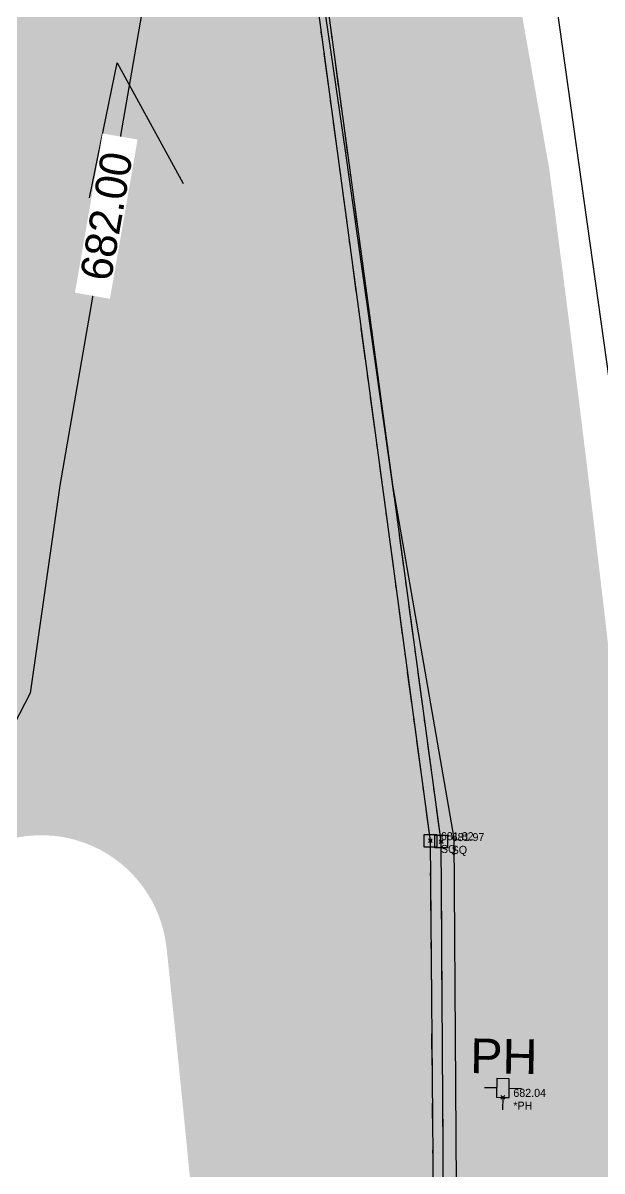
# Model space of a CAD drawing. Extents: x 350769 to 354978, y 6304672 to 6307963.
# Drawn here: x 352790.06 to 352799.26, y 6305570.64 to 6305588.86 of the extents above; entities that cross this region are included whole.
import ezdxf

# ---------------------------------------------------------------- set-up
doc = ezdxf.new("R2010")
doc.units = 0
doc.header["$PDMODE"] = 35
doc.header["$PDSIZE"] = 0.03
doc.linetypes.add('CONTINUOS', pattern=[0])
doc.linetypes.add('JPG_DASHDOT', pattern=[1, 0.5, -0.25, 0, -0.25])
doc.layers.get('0').update_dxf_attribs({"linetype": 'CONTINUOUS'})
for name, color, linetype in [('03_S2_Pav ext_Borde vereda', 7, 'CONTINUOUS'), ('1-PAVIMENTO', 161, 'CONTINUOUS'), ('1-SEÑALETICA', 2, 'CONTINUOUS'), ('1-SOLERA', 212, 'CONTINUOUS'), ('C-TINN', 5, 'CONTINUOUS'), ('C-TOPO-MAJR', 9, 'CONTINUOUS'), ('C-TOPO-MINR', 8, 'CONTINUOUS'), ('TOP-URB-SOLERAS', 2, 'JPG_DASHDOT'), ('V-NODE DIC 2005', 4, 'CONTINUOUS'), ('V-NODE-TEXT DIC 2005', 2, 'CONTINUOUS'), ('Z-CR', 253, 'CONTINUOUS'), ('Z-PH', 253, 'CONTINUOUS')]:
    doc.layers.add(name, color=color, linetype=linetype)
doc.layers.add('0_ASD_TOPOGRAFIA_ELEMENTOS', color=7, linetype='CONTINUOS', lineweight=5, true_color=0xbdbdbd)
doc.styles.add('A', font='arial.ttf', dxfattribs={"height": 2})

# ---------------------------------------------------------------- blocks, each defined once
blk = doc.blocks.new('PH')
at = {"layer": 'Z-PH'}
for p, q in [((-0.09842519683297724, 0.2952755903825164), (-0.09842519683297724, 0)), ((0.0984251968911849, 0.2952755903825164), (-0.09842519683297724, 0.2952755903825164)), ((0.0984251968911849, 0), (0.0984251968911849, 0.2952755903825164)), ((-0.09842519683297724, 0.1476377956569195), (-0.2952755905280355, 0.1476377956569195)), ((-0.09842519683297724, 0), (-0.009842519685037132, 0)), ((0.009842519685037132, 0), (0.0984251968911849, 0)), ((0.0984251968911849, 0.1476377956569195), (0.2952755905862432, 0.1476377956569195)), ((0, -0.009842519685037132), (0, -0.1968503938987851))]:
    blk.add_line(p, q, dxfattribs=at)
blk.add_circle((0, 0), 0.009842519685039264, dxfattribs=at)
at = {"layer": 'Z-PH', "style": 'A'}
blk.add_text('PH', height=0.55, dxfattribs=at).set_placement((-0.5268035441258689, 0.3771363715350162))
blk = doc.blocks.new('A$C00085B3A')
at = {"layer": '1-SEÑALETICA'}
blk.add_hatch(color=256, dxfattribs=at).paths.add_polyline_path([(0.9985761758434819, 1.407582520229766), (0.6211041606866274, 1.281347827388345), (0.47647422657883, 2.848412895855745), (0.2501309543677053, 2.827611231407332), (0.3941543264481879, 1.26049041796648), (2.781234798021615e-09, 1.315807342615699), (0.6244307363331245, 5.093841082270956e-08)])
for p, q in [((0.9985761758434819, 1.407582520229653), (0.624430736334034, 5.093750132800778e-08)), ((0.624430736334034, 5.093750132800778e-08), (2.781234798021615e-09, 1.315807342615813))]:
    blk.add_line(p, q, dxfattribs=at)
blk = doc.blocks.new('*U1327')
at = {"color": 0, "linetype": 'ByBlock', "lineweight": -2, "transparency": 16777216}
blk.add_point((0, 0), dxfattribs=at)
blk = doc.blocks.new('*U2086', base_point=(352796.594, 6305575.826))
at = {"layer": 'V-NODE-TEXT DIC 2005', "linetype": 'ByBlock', "char_height": 0.127}
for s, insert, attachment_point in [('681.82', (352796.7607893219, 6305575.896710678), 4), ('SQ', (352796.7607893219, 6305575.758210679), 1)]:
    blk.add_mtext(s, dxfattribs=dict(at, insert=insert, attachment_point=attachment_point))
blk = doc.blocks.new('*U2087', base_point=(352796.594, 6305575.826))
at = {"layer": 'V-NODE-TEXT DIC 2005', "color": 2, "lineweight": -2}
blk.add_blockref('*U2086', (352796.594, 6305575.826), dxfattribs=at)
blk = doc.blocks.new('*U2084', base_point=(352796.765, 6305575.812))
at = {"layer": 'V-NODE-TEXT DIC 2005', "linetype": 'ByBlock', "char_height": 0.127}
for s, insert, attachment_point in [('681.97', (352796.9317893219, 6305575.882710678), 4), ('SQ', (352796.9317893219, 6305575.744210678), 1)]:
    blk.add_mtext(s, dxfattribs=dict(at, insert=insert, attachment_point=attachment_point))
blk = doc.blocks.new('*U2085', base_point=(352796.765, 6305575.812))
at = {"layer": 'V-NODE-TEXT DIC 2005', "color": 2, "lineweight": -2}
blk.add_blockref('*U2084', (352796.765, 6305575.812), dxfattribs=at)
blk = doc.blocks.new('*U1450', base_point=(352797.745, 6305571.754))
at = {"layer": 'V-NODE-TEXT DIC 2005', "linetype": 'ByBlock', "char_height": 0.127}
for s, insert, attachment_point in [('682.04', (352797.9117893219, 6305571.824710677), 4), ('*PH', (352797.9117893219, 6305571.686210678), 1)]:
    blk.add_mtext(s, dxfattribs=dict(at, insert=insert, attachment_point=attachment_point))
blk = doc.blocks.new('*U1451', base_point=(352797.745, 6305571.754))
at = {"layer": 'V-NODE-TEXT DIC 2005', "color": 2, "lineweight": -2}
blk.add_blockref('*U1450', (352797.745, 6305571.754), dxfattribs=at)
blk = doc.blocks.new('TOPOGRAFIA')
at = {"layer": '1-PAVIMENTO', "color": 9, "true_color": 0xbdbdbd}
for p, q in [((390796.5362089466, 6302575.881636893), (390794.7303985776, 6302589.25799996)), ((390796.6113239437, 6302566.820301465), (390796.5362089466, 6302575.881636893))]:
    blk.add_line(p, q, dxfattribs=at)
at = {"layer": '1-SOLERA', "color": 9, "true_color": 0xbdbdbd, "flags": 128}
for points in [[(390796.7070127036, 6302575.867922791), (390794.8946949296, 6302589.212385174)], [(390796.7663361589, 6302566.819839804), (390796.7070127036, 6302575.867922791)]]:
    blk.add_lwpolyline(points, dxfattribs=at)
at = {"layer": 'C-TINN', "color": 9, "linetype": 'Continuous', "lineweight": -3, "true_color": 0xbdbdbd}
for points, elevation in [([(390796.4362086992, 6302575.781636704), (390796.4362086992, 6302575.981636703), (390796.6362086991, 6302575.981636703), (390796.6362086991, 6302575.781636704), (390796.4362086992, 6302575.781636704)], 681.8199999999999), ([(390796.6070128351, 6302575.767922937), (390796.6070128351, 6302575.967922936), (390796.8070128351, 6302575.967922936), (390796.8070128351, 6302575.767922937), (390796.6070128351, 6302575.767922937)], 681.9699999999999)]:
    blk.add_lwpolyline(points, dxfattribs=dict(at, elevation=elevation))
for p in [(390796.5362086992, 6302575.881636703, 681.8199999999999), (390796.7070128351, 6302575.867922937, 681.9699999999999)]:
    blk.add_point(p, dxfattribs=at)
at = {"layer": 'C-TOPO-MAJR', "color": 9, "linetype": 'Continuous', "lineweight": -3, "true_color": 0xbdbdbd, "elevation": 682.5}
blk.add_lwpolyline([(390797.0679932256, 6302608.348428818), (390796.4993810783, 6302605.328562664), (390797.0436836688, 6302602.229837954), (390797.8300461773, 6302593.142957944), (390798.4109038552, 6302590.03658669), (390799.8104150823, 6302580.087762668), (390800.3752008628, 6302576.837838011), (390800.3882869641, 6302574.841937402), (390802.9340270864, 6302565.944598275)], dxfattribs=at)
at = {"layer": 'C-TOPO-MINR', "color": 9, "linetype": 'Continuous', "lineweight": -3, "true_color": 0xbdbdbd, "elevation": 682}
blk.add_lwpolyline([(390796.9713525589, 6302567.273921154), (390796.9146461196, 6302575.92282379), (390795.930305188, 6302581.586978193), (390795.1931520296, 6302586.788612748), (390794.8399296169, 6302589.227589987), (390794.1841559696, 6302593.78766642), (390793.4449892227, 6302598.835175714), (390792.2031883769, 6302590.461283528), (390790.6491224837, 6302581.516016076), (390790.1782959627, 6302578.222610046), (390789.2187247854, 6302576.378505845), (390786.338893407, 6302576.194610486), (390783.8119450014, 6302578.012654962), (390783.2602531736, 6302578.414278979), (390781.4223222815, 6302591.415938095), (390781.2560093319, 6302592.59533204), (390781.1631280159, 6302593.233776075), (390780.9521269177, 6302594.693913359), (390778.3584153257, 6302599.395902213), (390777.0878932395, 6302605.319188674), (390774.9764916946, 6302611.838790029)], dxfattribs=at)
at = {"layer": 'V-NODE DIC 2005', "color": 9, "lineweight": -2, "true_color": 0xbdbdbd, "rotation": 359.9963883938062}
for p in [(390796.5360626993, 6302575.881638712), (390796.7070618165, 6302575.867627934), (390797.6868060209, 6302571.809566168)]:
    blk.add_blockref('*U1327', p, dxfattribs=at)
at = {"layer": 'V-NODE-TEXT DIC 2005', "color": 9, "lineweight": -2, "true_color": 0xbdbdbd, "rotation": 359.9963883938062}
for name, p in [('*U2087', (390796.5360626993, 6302575.881638712)), ('*U2085', (390796.7070618165, 6302575.867627934)), ('*U1451', (390797.6868060209, 6302571.809566168))]:
    blk.add_blockref(name, p, dxfattribs=at)
at = {"layer": 'Z-CR', "color": 9, "true_color": 0xbdbdbd, "xscale": 1.499999999989656, "yscale": 1.499999999989656, "zscale": 1.499999999989656, "rotation": 183.3319681098876}
blk.add_blockref('A$C00085B3A', (390792.4964822663, 6302588.276883909), dxfattribs=at)
at = {"layer": 'Z-PH', "color": 9, "true_color": 0xbdbdbd, "rotation": 359.090101839884}
blk.add_blockref('PH', (390797.6866938907, 6302571.809853697), dxfattribs=at)
at = {"layer": 'C-TOPO-MINR', "color": 9, "linetype": 'Continuous', "lineweight": -3, "true_color": 0xbdbdbd, "insert": (390791.3916657125, 6302585.790125563, 682), "char_height": 0.5, "width": 2.50095238095238, "attachment_point": 5, "rotation": 80.14434462840792, "bg_fill": 3, "box_fill_scale": 1.0635, "bg_fill_color": 256, "bg_fill_true_color": 13158600, "bg_fill_transparency": 0}
blk.add_mtext('682.00', dxfattribs=at)

msp = doc.modelspace()

# ---------------------------------------------------------------- hatches: boundary and pattern name
at = {"layer": '03_S2_Pav ext_Borde vereda'}
h = msp.add_hatch(dxfattribs=at)
h.set_pattern_fill('DOTS', color=256, scale=0.2)
h.set_pattern_definition([(0, (0, 0), (0.079375, 0.15875), [0, -0.15875])])
edge = h.paths.add_edge_path()
edge.add_arc((352748.807107874, 6305741.269405212), 0.5999999997963799, 191.9514691490308, 355.6454640378288, ccw=False)
edge.add_arc((352792.1656155872, 6305750.44716257), 44.91919923949852, 191.6658296357323, 191.9514692418356, ccw=False)
edge.add_line((352748.1742863798, 6305741.364353815), (352741.2376582708, 6305741.435018855))
edge.add_arc((352792.1656293169, 6305750.447165456), 51.71921326952407, 188.0125546036901, 190.0350986090664, ccw=False)
edge.add_line((352740.9513223081, 6305743.238019956), (352740.7490681264, 6305743.240089635))
edge.add_arc((352792.1656290701, 6305750.447165417), 51.91921301991067, 187.9791811750896, 192.0602721960892)
edge.add_arc((352692.4959415311, 6305729.152110391), 50.00000000047035, 5.603786495399106, 12.060272198245514, ccw=False)
edge.add_arc((352885.4862939289, 6305749.065308514), 144.0158244129297, 185.9908039764864, 195.0562448024133)
edge.add_arc((352743.5173332062, 6305710.875430023), 2.999999999954398, -16.830452785358773, 15.056244806888117, ccw=False)
edge.add_line((352746.3888304307, 6305710.006808305), (352745.3287429145, 6305706.502361781))
edge.add_arc((352748.2002401392, 6305705.633740064), 2.999999999812464, 163.169547232632, 198.169547144002)
edge.add_line((352745.3498263663, 6305704.698250178), (352746.8300326543, 6305700.188099444))
edge.add_arc((353217.9831608642, 6305866.064499031), 499.500000161972, 199.3953684079003, 202.5348664856801)
edge.add_line((352756.6217413521, 6305674.633334516), (352763.6392451479, 6305654.529240481))
edge.add_line((352763.6392451479, 6305654.529240481), (352766.4264742088, 6305646.43549965))
edge.add_arc((352769.2629942662, 6305647.412307692), 2.9999999976121, 199.0020922070788, 234.0030550648001)
edge.add_line((352767.4997679259, 6305644.98516269), (352769.9616978019, 6305643.196603284))
edge.add_arc((352768.1984038475, 6305640.769507402), 2.999999998837941, 17.97635887204001, 54.00145895067271, ccw=False)
edge.add_arc((351870.7856452978, 6305349.591750081), 946.4692075336546, 17.705959740535604, 17.976358882199122, ccw=False)
edge.add_arc((357774.1697823623, 6306970.410759049), 5176.320896709754, 194.9225132431574, 195.0618194246088)
edge.add_arc((352345.6738984999, 6305526.266111681), 441.25611932077, 9.34097559351909, 12.96792143707961, ccw=False)
edge.add_line((352781.0789138558, 6305597.886188761), (352781.4489845983, 6305594.732162509))
edge.add_line((352781.4489845983, 6305594.732162509), (352781.7118784937, 6305591.659914605))
edge.add_line((352781.7118784937, 6305591.659914605), (352781.8385024114, 6305588.604119238))
edge.add_line((352781.8385024114, 6305588.604119238), (352781.836417563, 6305585.624834009))
edge.add_line((352781.836417563, 6305585.624834009), (352781.7649684186, 6305582.656344377))
edge.add_line((352781.7649684186, 6305582.656344377), (352781.6942478663, 6305579.727721356))
edge.add_line((352781.6942478663, 6305579.727721356), (352781.691797965, 6305576.786303966))
edge.add_line((352781.691797965, 6305576.786303966), (352781.8162957234, 6305573.823646761))
edge.add_line((352781.8162957234, 6305573.823646761), (352782.1333105433, 6305570.857434381))
edge.add_line((352782.1333105433, 6305570.857434381), (352782.4224084729, 6305567.892524181))
edge.add_arc((352351.0161265206, 6305527.324169742), 433.3095561949082, 3.225521572061382, 5.37215180922658, ccw=False)
edge.add_line((352783.6392338263, 6305551.704869383), (352784.6630526485, 6305533.533094569))
edge.add_line((352784.6630526485, 6305533.533094569), (352784.8627359697, 6305533.544344959))
edge.add_line((352784.8627359697, 6305533.544344959), (352784.7614824652, 6305535.341494849))
edge.add_line((352784.7614824652, 6305535.341494849), (352791.0515502285, 6305535.695884546))
edge.add_line((352791.0515502285, 6305535.695884546), (352790.1289417631, 6305552.070507038))
edge.add_arc((352351.1669668967, 6305527.338883463), 439.6581269387245, 3.224701052057836, 6.060573711218999)
edge.add_arc((352790.3565918116, 6305573.969071733), 1.999999999945699, 6.0606032980845725, 186.0606032980846, ccw=False)
edge.add_arc((352351.1622991182, 6305527.338432359), 443.6628162556926, 3.217449181925076, 6.060568264723884, ccw=False)
edge.add_line((352794.1257775217, 6305552.239262236), (352795.0452190057, 6305535.920892466))
edge.add_line((352795.0452190057, 6305535.920892466), (352802.3336578499, 6305536.331531545))
edge.add_line((352802.3336578499, 6305536.331531545), (352802.4349161038, 6305534.534381922))
edge.add_line((352802.4349161038, 6305534.534381922), (352802.6345994249, 6305534.545632312))
edge.add_line((352802.6345994249, 6305534.545632312), (352801.6139020642, 6305552.661151838))
edge.add_arc((352351.1825943537, 6305527.340050788), 451.1424621161192, 3.217509190977134, 7.539579774249303)
edge.add_line((352798.424685217, 6305586.534926279), (352797.9012403426, 6305589.488875955))
edge.add_line((352797.9012403426, 6305589.488875955), (352797.3365728213, 6305592.434019568))
edge.add_line((352797.3365728213, 6305592.434019568), (352796.6958768523, 6305595.358217658))
edge.add_line((352796.6958768523, 6305595.358217658), (352795.9831012638, 6305598.256702546))
edge.add_line((352795.9831012638, 6305598.256702546), (352795.2312406747, 6305601.14139499))
edge.add_line((352795.2312406747, 6305601.14139499), (352794.4777506102, 6305604.032520927))
edge.add_line((352794.4777506102, 6305604.032520927), (352793.7600799334, 6305606.950839449))
edge.add_line((352793.7600799334, 6305606.950839449), (352793.1116245539, 6305609.908244738))
edge.add_line((352793.1116245539, 6305609.908244738), (352792.5394792675, 6305612.889795138))
edge.add_line((352792.5394792675, 6305612.889795138), (352792.0324970306, 6305615.833367012))
edge.add_arc((352349.3794959823, 6305527.058193442), 451.4672864997696, 11.34036856314948, 13.00836214571379)
edge.add_arc((357774.1697955242, 6306970.41076279), 5162.320910391518, 194.9999834352606, 195.0646242227744, ccw=False)
edge.add_arc((357774.169782392, 6306970.410758941), 5162.320896710819, 194.9187546239539, 194.9999834317285, ccw=False)
edge.add_arc((351870.7856503583, 6305349.591751711), 960.4692022169403, 17.6855815163341, 18.02844618382459)
edge.add_line((352784.0986754692, 6305646.846535643), (352779.7127917055, 6305660.065130418))
edge.add_line((352779.7127917055, 6305660.065130418), (352778.2447198638, 6305664.270935675))
edge.add_arc((352781.0771254757, 6305665.259610773), 3.000000000017311, 164.2426501831299, 199.2419723042245, ccw=False)
edge.add_line((352778.1898642501, 6305666.074302503), (352779.0965417422, 6305669.287415111))
edge.add_arc((352776.2092804625, 6305670.102106659), 3.000000002401977, 344.2426538185177, 379.2411689966837)
edge.add_line((352779.0416999381, 6305671.090742046), (352775.3130339926, 6305681.772809769))
edge.add_arc((353217.9831415489, 6305866.064496217), 479.499999810042, 199.3953684066971, 202.6028577441464, ccw=False)
edge.add_arc((352886.446909108, 6305749.31139384), 128.0066753270843, 193.0167272097847, 199.3823276591604, ccw=False)
edge.add_line((352761.7294485139, 6305720.479745409), (352761.2068808931, 6305722.929110203))
edge.add_arc((352758.2729112967, 6305722.30315301), 2.999999999924595, 12.04339099117361, 47.04339098351102)
edge.add_line((352760.3172441937, 6305724.498762949), (352758.0555260451, 6305726.604661522))
edge.add_arc((352760.0944720358, 6305728.805274901), 2.99999999984294, 189.0152662965183, 227.1838055238016, ccw=False)
edge.add_arc((352890.9046990141, 6305749.734267092), 135.473912658656, 186.6172443951816, 189.0883468521699, ccw=False)
edge.add_arc((352776.2001716926, 6305736.426527866), 19.99999999931905, 179.0500227966986, 186.6144373405045, ccw=False)
edge.add_arc((352822.4843558686, 6305735.65905512), 66.29054675840034, 173.5738066356019, 179.0500227987025, ccw=False)
edge.add_line((352756.6103221528, 6305743.07850736), (352756.4092914152, 6305743.080555354))
edge.add_arc((352822.484353839, 6305735.659055321), 66.49054471909109, 173.5914414725011, 175.1486086874124)
edge.add_line((352756.2320178947, 6305741.282267834), (352749.4122775835, 6305741.351742111))
edge.add_arc((352781.0377145955, 6305739.580912855), 31.67497596609706, 176.7951366379012, 177.0268290183054)

# ---------------------------------------------------------------- linework, layer by layer
at = {"layer": 'TOP-URB-SOLERAS'}
for p, q in [((352796.5362089466, 6305575.881636893), (352794.7303985776, 6305589.25799996)), ((352796.6113239437, 6305566.820301465), (352796.5362089466, 6305575.881636893))]:
    msp.add_line(p, q, dxfattribs=at)
at = {"layer": 'TOP-URB-SOLERAS', "flags": 128}
for points in [[(352796.7070127036, 6305575.867922791), (352794.8946949296, 6305589.212385174)], [(352796.7663361589, 6305566.819839804), (352796.7070127036, 6305575.867922791)]]:
    msp.add_lwpolyline(points, dxfattribs=at)

# ---------------------------------------------------------------- block references
at = {"layer": 'Z-CR', "xscale": 1.499999999989663, "yscale": 1.499999999989663, "zscale": 1.499999999989663, "rotation": 183.3319681098876}
msp.add_blockref('A$C00085B3A', (352792.4964822663, 6305588.276883909), dxfattribs=at)
at = {"layer": 'Z-PH', "rotation": 359.090101839884}
msp.add_blockref('PH', (352797.6866938907, 6305571.809853697), dxfattribs=at)

# ---------------------------------------------------------------- next in the draw order: block references
at = {"layer": '0_ASD_TOPOGRAFIA_ELEMENTOS', "color": 30, "true_color": 0xf26507}
msp.add_blockref('TOPOGRAFIA', (-38000, 3000), dxfattribs=at)

doc.saveas('drawing.dxf')
